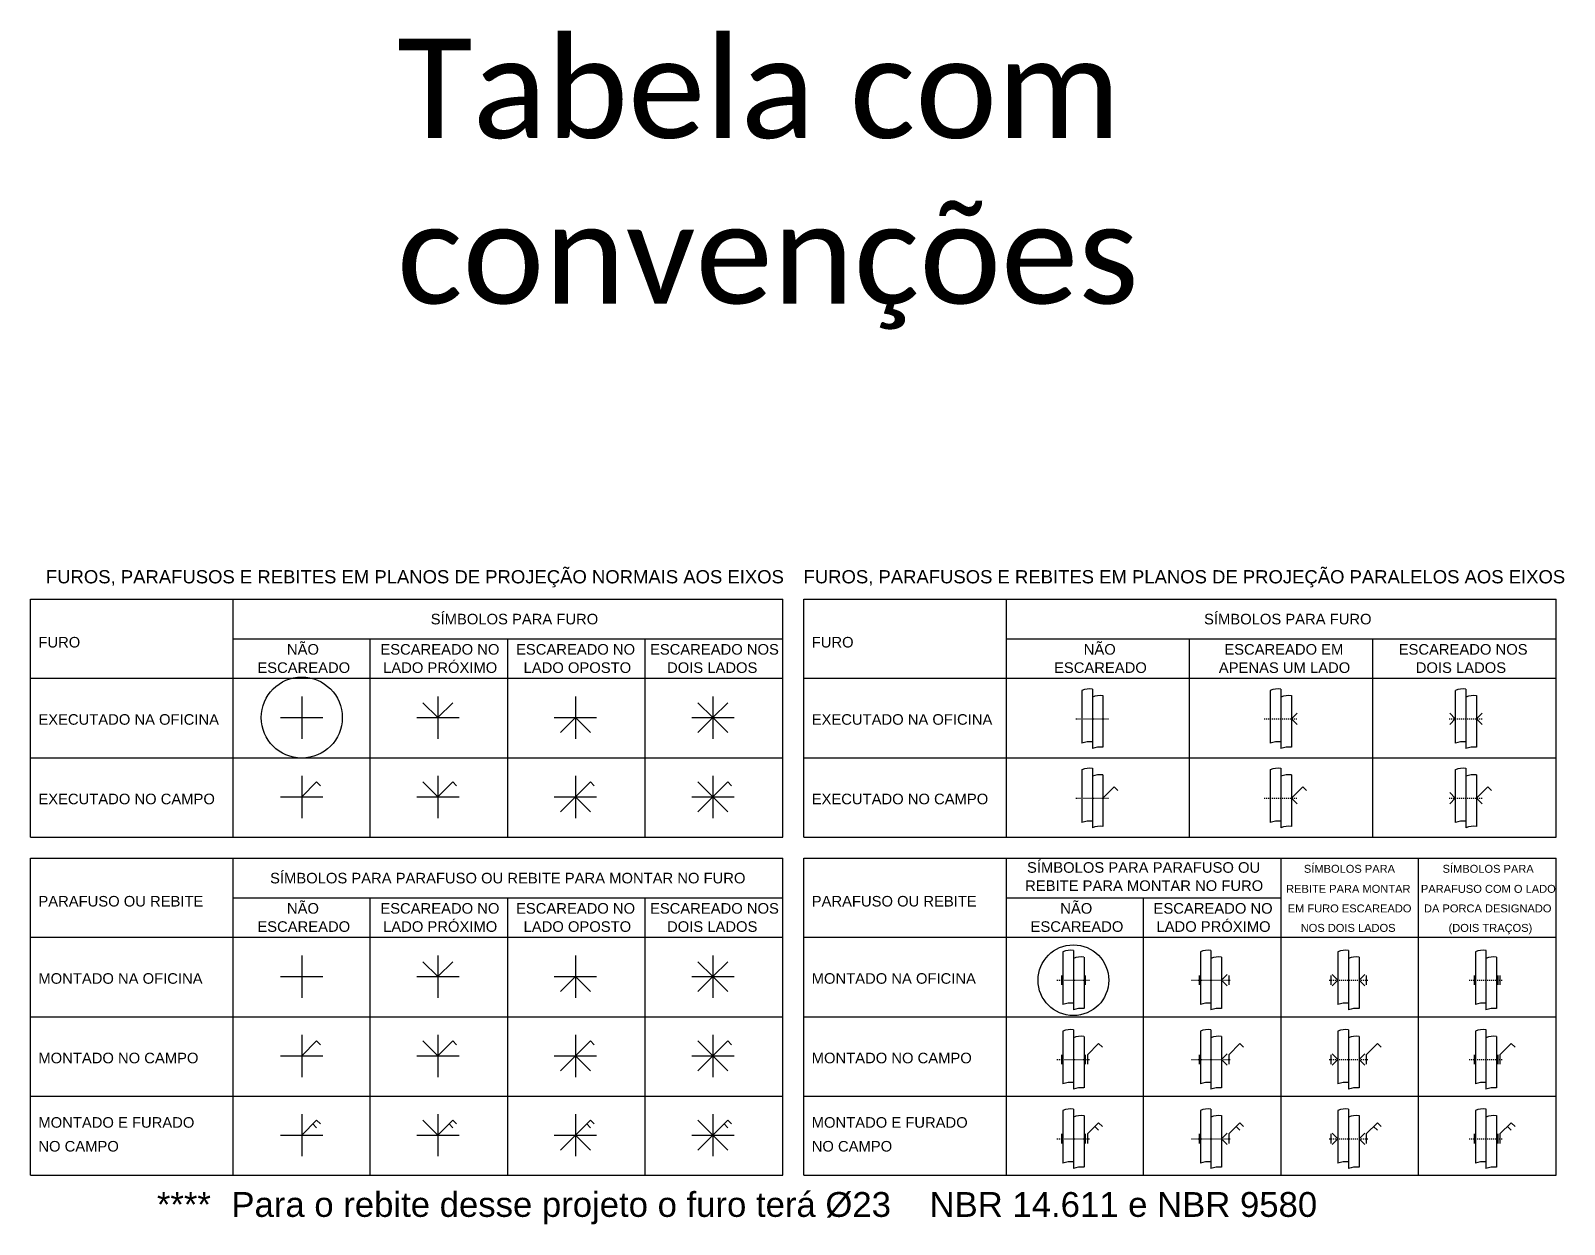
# Model space of a CAD drawing. Header units: metres. Extents: x 27 to 2003, y -349 to 849.
# Drawn here: x 327.9 to 482.3, y -133.6 to -13.4 of the extents above; entities that cross this region are included whole.
import ezdxf

# ---------------------------------------------------------------- set-up
doc = ezdxf.new("R2010")
doc.units = ezdxf.units.M
doc.header["$LTSCALE"] = 0.002
doc.linetypes.add('ACAD_ISO10W100', pattern=[18, 12, -3, 0, -3])
for name, color, linetype in [('eixos pequenos', 4, 'ACAD_ISO10W100'), ('estreita', 214, 'Continuous'), ('visíveis', 7, 'Continuous')]:
    doc.layers.add(name, color=color, linetype=linetype)
doc.styles.get("Standard").update_dxf_attribs({"font": 'arial.ttf'})

msp = doc.modelspace()

# ---------------------------------------------------------------- linework, layer by layer
at = {"layer": 'eixos pequenos'}
for p, q in [((433.12, -82.67), (436.48, -82.67)), ((452.09, -82.67), (455.45, -82.67)), ((470.72, -82.67), (474.08, -82.67)), ((433.12, -90.66), (436.48, -90.66)), ((452.09, -90.66), (455.45, -90.66)), ((470.72, -90.66), (474.08, -90.66)), ((431.21, -109), (434.57, -109)), ((444.79, -109), (448.68, -109)), ((458.63, -109), (462.52, -109)), ((472.74, -109), (476.1, -109)), ((431.21, -116.98), (434.57, -116.98)), ((444.79, -116.98), (448.68, -116.98)), ((458.63, -116.98), (462.52, -116.98)), ((472.74, -116.98), (476.1, -116.98)), ((431.21, -124.97), (434.57, -124.97)), ((444.79, -124.97), (448.68, -124.97)), ((458.63, -124.97), (462.52, -124.97)), ((472.74, -124.97), (476.1, -124.97))]:
    msp.add_line(p, q, dxfattribs=at)
at = {"layer": 'estreita'}
for centre in [(434.52, -81.75), (453.49, -81.75), (472.12, -81.75), (435.58, -82.42), (454.55, -82.42), (473.18, -82.42), (434.52, -87.07), (435.58, -87.61), (453.49, -87.07), (454.55, -87.61), (472.12, -87.07), (473.18, -87.61), (434.52, -89.74), (453.49, -89.74), (472.12, -89.74), (435.58, -90.4), (454.55, -90.4), (473.18, -90.4), (434.52, -95.06), (435.58, -95.59), (453.49, -95.06), (454.55, -95.59), (472.12, -95.06), (473.18, -95.59), (432.61, -108.08), (446.45, -108.08), (460.29, -108.08), (474.14, -108.08), (433.67, -108.74), (447.52, -108.74), (461.36, -108.74), (475.2, -108.74), (432.61, -113.4), (433.67, -113.93), (446.45, -113.4), (447.52, -113.93), (460.29, -113.4), (461.36, -113.93), (474.14, -113.4), (475.2, -113.93), (432.61, -116.06), (446.45, -116.06), (460.29, -116.06), (474.14, -116.06), (433.67, -116.73), (447.52, -116.73), (461.36, -116.73), (475.2, -116.73), (432.61, -121.39), (433.67, -121.92), (446.45, -121.39), (447.52, -121.92), (460.29, -121.39), (461.36, -121.92), (474.14, -121.39), (475.2, -121.92), (432.61, -124.05), (433.67, -124.72), (446.45, -124.05), (447.52, -124.72), (460.29, -124.05), (461.36, -124.72), (474.14, -124.05), (475.2, -124.72), (432.61, -129.37), (433.67, -129.91), (446.45, -129.37), (447.52, -129.91), (460.29, -129.37), (461.36, -129.91), (474.14, -129.37), (475.2, -129.91)]:
    msp.add_arc(centre, 2.09, 82.2748, 111.9752, dxfattribs=at)
at = {"layer": 'visíveis'}
for p, q in [((327.93, -94.58), (327.93, -70.62)), ((327.93, -70.62), (403.64, -70.62)), ((348.27, -70.62), (348.27, -94.58)), ((403.64, -94.58), (403.64, -70.62)), ((405.77, -94.58), (405.77, -70.62)), ((405.77, -70.62), (481.48, -70.62)), ((426.11, -70.62), (426.11, -94.58)), ((481.48, -94.58), (481.48, -70.62)), ((348.27, -74.61), (403.64, -74.61)), ((362.12, -94.58), (362.12, -74.61)), ((375.96, -94.58), (375.96, -74.61)), ((389.8, -94.58), (389.8, -74.61)), ((426.11, -74.61), (481.48, -74.61)), ((444.57, -94.58), (444.57, -74.61)), ((463.02, -94.58), (463.02, -74.61)), ((403.64, -78.61), (327.93, -78.61)), ((481.48, -78.61), (405.77, -78.61)), ((433.73, -79.81), (433.73, -85.13)), ((434.8, -79.68), (434.8, -85.67)), ((452.71, -79.81), (452.71, -85.13)), ((453.77, -79.68), (453.77, -85.67)), ((471.33, -79.81), (471.33, -85.13)), ((472.4, -79.68), (472.4, -85.67)), ((355.22, -80.42), (355.22, -84.68)), ((367.42, -81.05), (368.92, -82.55)), ((368.92, -80.42), (368.92, -84.68)), ((370.43, -81.05), (368.92, -82.55)), ((382.77, -80.42), (382.77, -84.68)), ((395.1, -81.05), (396.61, -82.55)), ((396.61, -80.42), (396.61, -84.68)), ((398.12, -81.05), (396.61, -82.55)), ((435.86, -80.34), (435.86, -85.53)), ((454.84, -80.34), (454.84, -85.53)), ((473.46, -80.34), (473.46, -85.53)), ((353.09, -82.55), (357.34, -82.55)), ((366.8, -82.55), (371.05, -82.55)), ((380.64, -82.55), (384.9, -82.55)), ((381.26, -84.06), (382.77, -82.55)), ((384.27, -84.06), (382.77, -82.55)), ((394.48, -82.55), (398.74, -82.55)), ((395.1, -84.06), (396.61, -82.55)), ((398.12, -84.06), (396.61, -82.55)), ((454.84, -82.67), (455.4, -82.11)), ((454.84, -82.67), (455.4, -83.23)), ((471.33, -82.67), (470.77, -82.11)), ((471.33, -82.67), (470.77, -83.23)), ((473.46, -82.67), (474.03, -82.11)), ((473.46, -82.67), (474.03, -83.23)), ((327.93, -86.59), (403.64, -86.59)), ((405.77, -86.59), (481.48, -86.59)), ((433.73, -87.79), (433.73, -93.12)), ((434.8, -87.66), (434.8, -93.65)), ((452.71, -87.79), (452.71, -93.12)), ((453.77, -87.66), (453.77, -93.65)), ((471.33, -87.79), (471.33, -93.12)), ((472.4, -87.66), (472.4, -93.65)), ((355.22, -88.41), (355.22, -92.67)), ((356.72, -89.03), (355.22, -90.54)), ((356.72, -89.03), (357.1, -89.41)), ((367.42, -89.03), (368.92, -90.54)), ((368.92, -88.41), (368.92, -92.67)), ((370.43, -89.03), (368.92, -90.54)), ((370.43, -89.03), (370.81, -89.41)), ((382.77, -88.41), (382.77, -92.67)), ((384.27, -89.03), (382.77, -90.54)), ((384.27, -89.03), (384.65, -89.41)), ((395.1, -89.03), (396.61, -90.54)), ((396.61, -88.41), (396.61, -92.67)), ((398.12, -89.03), (396.61, -90.54)), ((398.12, -89.03), (398.49, -89.41)), ((435.86, -88.33), (435.86, -93.52)), ((435.86, -90.66), (436.99, -89.53)), ((437.37, -89.9), (436.99, -89.53)), ((454.84, -88.33), (454.84, -93.52)), ((454.84, -90.66), (455.97, -89.53)), ((456.34, -89.9), (455.97, -89.53)), ((473.46, -88.33), (473.46, -93.52)), ((473.46, -90.66), (474.59, -89.53)), ((474.97, -89.9), (474.59, -89.53)), ((353.09, -90.54), (357.34, -90.54)), ((366.8, -90.54), (371.05, -90.54)), ((380.64, -90.54), (384.9, -90.54)), ((381.26, -92.04), (382.77, -90.54)), ((384.27, -92.04), (382.77, -90.54)), ((394.48, -90.54), (398.74, -90.54)), ((395.1, -92.04), (396.61, -90.54)), ((398.12, -92.04), (396.61, -90.54)), ((454.84, -90.66), (455.4, -91.22)), ((471.33, -90.66), (470.77, -90.09)), ((471.33, -90.66), (470.77, -91.22)), ((473.46, -90.66), (474.03, -91.22)), ((327.93, -94.58), (403.64, -94.58)), ((405.77, -94.58), (481.48, -94.58)), ((327.93, -128.65), (327.93, -96.71)), ((327.93, -96.71), (403.64, -96.71)), ((348.27, -96.71), (348.27, -128.65)), ((403.64, -128.65), (403.64, -96.71)), ((405.77, -128.65), (405.77, -96.71)), ((405.77, -96.71), (481.48, -96.71)), ((426.11, -96.71), (426.11, -128.65)), ((453.8, -128.65), (453.8, -96.71)), ((467.64, -128.65), (467.64, -96.71)), ((481.48, -128.65), (481.48, -96.71)), ((348.27, -100.7), (403.64, -100.7)), ((362.12, -128.65), (362.12, -100.7)), ((375.96, -128.65), (375.96, -100.7)), ((389.8, -128.65), (389.8, -100.7)), ((426.11, -100.7), (453.8, -100.7)), ((439.95, -128.65), (439.95, -100.7)), ((403.64, -104.69), (327.93, -104.69)), ((481.48, -104.69), (405.77, -104.69)), ((355.22, -106.51), (355.22, -110.77)), ((368.92, -106.51), (368.92, -110.77)), ((382.77, -106.51), (382.77, -110.77)), ((396.61, -106.51), (396.61, -110.77)), ((431.83, -106.14), (431.83, -111.46)), ((432.89, -106), (432.89, -111.99)), ((445.67, -106.14), (445.67, -111.46)), ((446.73, -106), (446.73, -111.99)), ((459.51, -106.14), (459.51, -111.46)), ((460.58, -106), (460.58, -111.99)), ((473.35, -106.14), (473.35, -111.46)), ((474.42, -106), (474.42, -111.99)), ((367.42, -107.14), (368.92, -108.64)), ((370.43, -107.14), (368.92, -108.64)), ((395.1, -107.14), (396.61, -108.64)), ((398.12, -107.14), (396.61, -108.64)), ((433.96, -106.67), (433.96, -111.86)), ((447.8, -106.67), (447.8, -111.86)), ((461.64, -106.67), (461.64, -111.86)), ((475.48, -106.67), (475.48, -111.86)), ((353.09, -108.64), (357.34, -108.64)), ((366.8, -108.64), (371.05, -108.64)), ((380.64, -108.64), (384.9, -108.64)), ((381.26, -110.15), (382.77, -108.64)), ((384.27, -110.15), (382.77, -108.64)), ((394.48, -108.64), (398.74, -108.64)), ((395.1, -110.15), (396.61, -108.64)), ((398.12, -110.15), (396.61, -108.64)), ((431.69, -108.52), (431.69, -109.48)), ((434.09, -108.52), (434.09, -109.48)), ((445.54, -108.52), (445.54, -109.48)), ((447.8, -109), (448.36, -108.43)), ((447.8, -109), (448.36, -109.56)), ((448.52, -108.52), (448.52, -109.48)), ((458.79, -108.52), (458.79, -109.48)), ((459.51, -109), (458.95, -108.43)), ((459.51, -109), (458.95, -109.56)), ((461.64, -109), (462.21, -108.43)), ((461.64, -109), (462.21, -109.56)), ((462.36, -108.52), (462.36, -109.48)), ((473.22, -108.52), (473.22, -109.48)), ((475.62, -108.52), (475.62, -109.48)), ((475.83, -108.52), (475.83, -109.48)), ((327.93, -112.68), (403.64, -112.68)), ((405.77, -112.68), (481.48, -112.68)), ((431.83, -114.12), (431.83, -119.45)), ((432.89, -113.99), (432.89, -119.98)), ((445.67, -114.12), (445.67, -119.45)), ((446.73, -113.99), (446.73, -119.98)), ((459.51, -114.12), (459.51, -119.45)), ((460.58, -113.99), (460.58, -119.98)), ((473.35, -114.12), (473.35, -119.45)), ((474.42, -113.99), (474.42, -119.98)), ((355.22, -114.5), (355.22, -118.76)), ((356.72, -115.12), (355.22, -116.63)), ((356.72, -115.12), (357.1, -115.5)), ((367.42, -115.12), (368.92, -116.63)), ((368.92, -114.5), (368.92, -118.76)), ((370.43, -115.12), (368.92, -116.63)), ((370.43, -115.12), (370.81, -115.5)), ((382.77, -114.5), (382.77, -118.76)), ((384.27, -115.12), (382.77, -116.63)), ((384.27, -115.12), (384.65, -115.5)), ((395.1, -115.12), (396.61, -116.63)), ((396.61, -114.5), (396.61, -118.76)), ((398.12, -115.12), (396.61, -116.63)), ((398.12, -115.12), (398.49, -115.5)), ((433.96, -114.66), (433.96, -119.85)), ((434.3, -116.51), (435.43, -115.38)), ((435.81, -115.75), (435.43, -115.38)), ((447.8, -114.66), (447.8, -119.85)), ((448.52, -116.51), (449.65, -115.38)), ((450.02, -115.75), (449.65, -115.38)), ((461.64, -114.66), (461.64, -119.85)), ((462.36, -116.51), (463.49, -115.38)), ((463.87, -115.75), (463.49, -115.38)), ((475.48, -114.66), (475.48, -119.85)), ((475.83, -116.51), (476.96, -115.38)), ((477.34, -115.75), (476.96, -115.38)), ((353.09, -116.63), (357.34, -116.63)), ((366.8, -116.63), (371.05, -116.63)), ((380.64, -116.63), (384.9, -116.63)), ((381.26, -118.13), (382.77, -116.63)), ((384.27, -118.13), (382.77, -116.63)), ((394.48, -116.63), (398.74, -116.63)), ((395.1, -118.13), (396.61, -116.63)), ((398.12, -118.13), (396.61, -116.63)), ((431.69, -116.51), (431.69, -117.46)), ((434.09, -116.51), (434.09, -117.46)), ((434.3, -116.51), (434.3, -117.46)), ((445.54, -116.51), (445.54, -117.46)), ((447.8, -116.98), (448.36, -116.42)), ((447.8, -116.98), (448.36, -117.55)), ((448.52, -116.51), (448.52, -117.46)), ((458.79, -116.51), (458.79, -117.46)), ((459.51, -116.98), (458.95, -116.42)), ((459.51, -116.98), (458.95, -117.55)), ((461.64, -116.98), (462.21, -116.42)), ((461.64, -116.98), (462.21, -117.55)), ((462.36, -116.51), (462.36, -117.46)), ((473.22, -116.51), (473.22, -117.46)), ((475.62, -116.51), (475.62, -117.46)), ((475.83, -116.51), (475.83, -117.46)), ((327.93, -120.67), (403.64, -120.67)), ((405.77, -120.67), (481.48, -120.67)), ((355.22, -122.48), (355.22, -126.74)), ((356.72, -123.11), (355.22, -124.61)), ((356.34, -123.48), (356.72, -123.86)), ((356.72, -123.11), (357.1, -123.48)), ((367.42, -123.11), (368.92, -124.61)), ((368.92, -122.48), (368.92, -126.74)), ((370.43, -123.11), (368.92, -124.61)), ((370.05, -123.48), (370.43, -123.86)), ((370.43, -123.11), (370.81, -123.48)), ((382.77, -122.48), (382.77, -126.74)), ((384.27, -123.11), (382.77, -124.61)), ((383.9, -123.48), (384.27, -123.86)), ((384.27, -123.11), (384.65, -123.48)), ((395.1, -123.11), (396.61, -124.61)), ((396.61, -122.48), (396.61, -126.74)), ((398.12, -123.11), (396.61, -124.61)), ((397.74, -123.48), (398.12, -123.86)), ((398.12, -123.11), (398.49, -123.48)), ((431.83, -122.11), (431.83, -127.43)), ((432.89, -121.98), (432.89, -127.97)), ((433.96, -122.64), (433.96, -127.83)), ((434.3, -124.49), (435.43, -123.36)), ((435.81, -123.74), (435.43, -123.36)), ((445.67, -122.11), (445.67, -127.43)), ((446.73, -121.98), (446.73, -127.97)), ((447.8, -122.64), (447.8, -127.83)), ((448.52, -124.49), (449.65, -123.36)), ((450.02, -123.74), (449.65, -123.36)), ((459.51, -122.11), (459.51, -127.43)), ((460.58, -121.98), (460.58, -127.97)), ((461.64, -122.64), (461.64, -127.83)), ((462.36, -124.49), (463.49, -123.36)), ((463.87, -123.74), (463.49, -123.36)), ((473.35, -122.11), (473.35, -127.43)), ((474.42, -121.98), (474.42, -127.97)), ((475.48, -122.64), (475.48, -127.83)), ((475.83, -124.49), (476.96, -123.36)), ((477.34, -123.74), (476.96, -123.36)), ((353.09, -124.61), (357.34, -124.61)), ((366.8, -124.61), (371.05, -124.61)), ((380.64, -124.61), (384.9, -124.61)), ((381.26, -126.12), (382.77, -124.61)), ((384.27, -126.12), (382.77, -124.61)), ((394.48, -124.61), (398.74, -124.61)), ((395.1, -126.12), (396.61, -124.61)), ((398.12, -126.12), (396.61, -124.61)), ((431.69, -124.49), (431.69, -125.45)), ((434.09, -124.49), (434.09, -125.45)), ((434.3, -124.49), (434.3, -125.45)), ((435.43, -124.12), (435.05, -123.74)), ((445.54, -124.49), (445.54, -125.45)), ((447.8, -124.97), (448.36, -124.41)), ((447.8, -124.97), (448.36, -125.54)), ((448.52, -124.49), (448.52, -125.45)), ((449.65, -124.12), (449.27, -123.74)), ((458.79, -124.49), (458.79, -125.45)), ((459.51, -124.97), (458.95, -124.41)), ((459.51, -124.97), (458.95, -125.54)), ((461.64, -124.97), (462.21, -124.41)), ((461.64, -124.97), (462.21, -125.54)), ((462.36, -124.49), (462.36, -125.45)), ((463.49, -124.12), (463.11, -123.74)), ((473.22, -124.49), (473.22, -125.45)), ((475.62, -124.49), (475.62, -125.45)), ((475.83, -124.49), (475.83, -125.45)), ((476.96, -124.12), (476.58, -123.74)), ((327.93, -128.65), (403.64, -128.65)), ((405.77, -128.65), (481.48, -128.65))]:
    msp.add_line(p, q, dxfattribs=at)
at = {"layer": 'visíveis', "color": 240, "true_color": 0xed1f24}
msp.add_circle((355.22, -82.55), 4.08, dxfattribs=at)
at = {"layer": 'visíveis', "color": 1}
msp.add_circle((432.89, -109), 3.56, dxfattribs=at)

# ---------------------------------------------------------------- texts
at = {"insert": (364.82, -14.18), "char_height": 10, "width": 91.1975, "attachment_point": 1}
msp.add_mtext('{\\fCalibri|b0|i0|c0|p34;Tabela com convenções}', dxfattribs=at)
at = {"layer": 'visíveis'}
for s, height, p in [('FUROS, PARAFUSOS E REBITES EM PLANOS DE PROJEÇÃO NORMAIS AOS EIXOS', 1.331, (329.47, -69.03)), ('FUROS, PARAFUSOS E REBITES EM PLANOS DE PROJEÇÃO PARALELOS AOS EIXOS', 1.331, (405.73, -69.03)), ('SÍMBOLOS PARA FURO', 1.0648, (368.2, -73.16)), ('SÍMBOLOS PARA FURO', 1.0648, (446.04, -73.16)), ('FURO', 1.065, (328.71, -75.49)), ('NÃO ', 1.065, (353.73, -76.21)), ('ESCAREADO NO', 1.0648, (363.13, -76.21)), ('ESCAREADO NO', 1.0648, (376.79, -76.21)), ('ESCAREADO NOS', 1.0648, (390.27, -76.21)), ('FURO', 1.065, (406.55, -75.49)), ('NÃO ', 1.065, (433.93, -76.21)), ('ESCAREADO EM', 1.0648, (448.08, -76.21)), ('ESCAREADO NOS', 1.0648, (465.63, -76.21)), ('ESCAREADO', 1.065, (350.75, -78.05)), ('LADO PRÓXIMO', 1.0648, (363.41, -78.05)), ('LADO OPOSTO', 1.0648, (377.55, -78.05)), ('DOIS LADOS', 1.065, (391.99, -78.05)), ('ESCAREADO', 1.065, (430.94, -78.05)), ('APENAS UM LADO', 1.0648, (447.53, -78.05)), ('DOIS LADOS', 1.065, (467.35, -78.05)), ('EXECUTADO NA OFICINA', 1.0648, (328.71, -83.27)), ('EXECUTADO NA OFICINA', 1.0648, (406.55, -83.27)), ('EXECUTADO NO CAMPO', 1.0648, (328.71, -91.28)), ('EXECUTADO NO CAMPO', 1.0648, (406.55, -91.28)), ('SÍMBOLOS PARA PARAFUSO OU ', 1.0648, (428.22, -98.18)), ('SÍMBOLOS PARA ', 0.7986, (456.09, -98.18)), ('SÍMBOLOS PARA ', 0.7986, (470.05, -98.18)), ('SÍMBOLOS PARA PARAFUSO OU REBITE PARA MONTAR NO FURO', 1.0648, (352.03, -99.25)), ('REBITE PARA MONTAR NO FURO', 1.0648, (428.03, -100.01)), ('REBITE PARA MONTAR ', 0.7986, (454.3, -100.2)), ('PARAFUSO COM O LADO  ', 0.7986, (467.87, -100.2)), ('PARAFUSO OU REBITE', 1.0648, (328.71, -101.58)), ('NÃO ', 1.065, (353.73, -102.3)), ('ESCAREADO NO', 1.0648, (363.13, -102.3)), ('ESCAREADO NO', 1.0648, (376.79, -102.3)), ('ESCAREADO NOS', 1.0648, (390.27, -102.3)), ('PARAFUSO OU REBITE', 1.0648, (406.55, -101.58)), ('NÃO ', 1.065, (431.57, -102.3)), ('ESCAREADO NO', 1.0648, (440.96, -102.3)), ('EM FURO ESCAREADO', 0.7986, (454.46, -102.17)), ('DA PORCA DESIGNADO', 0.7986, (468.18, -102.17)), ('ESCAREADO', 1.065, (350.75, -104.13)), ('LADO PRÓXIMO', 1.0648, (363.41, -104.13)), ('LADO OPOSTO', 1.0648, (377.55, -104.13)), ('DOIS LADOS', 1.065, (391.99, -104.13)), ('ESCAREADO', 1.065, (428.58, -104.13)), ('LADO PRÓXIMO', 1.0648, (441.25, -104.13)), ('NOS DOIS LADOS', 0.7986, (455.77, -104.13)), ('(DOIS TRAÇOS)', 0.7986, (470.65, -104.13)), ('MONTADO NA OFICINA', 1.0648, (328.71, -109.36)), ('MONTADO NA OFICINA', 1.0648, (406.55, -109.36)), ('MONTADO NO CAMPO', 1.0648, (328.71, -117.37)), ('MONTADO NO CAMPO', 1.0648, (406.55, -117.37)), ('MONTADO E FURADO ', 1.0648, (328.71, -123.86)), ('MONTADO E FURADO ', 1.0648, (406.55, -123.86)), ('NO CAMPO', 1.065, (328.71, -126.26)), ('NO CAMPO', 1.065, (406.55, -126.26))]:
    msp.add_text(s, height=height, dxfattribs=at).set_placement(p)
at = {"layer": 'visíveis', "color": 4, "insert": (338.14, -130.34), "char_height": 2.5, "attachment_point": 1}
msp.add_mtext_dynamic_manual_height_columns('\\pxi-3,l4,t4;****^IPara o rebite desse projeto o furo terá %%C23    NBR 14.611 e NBR 9580 ', width=139.5291, gutter_width=12.5, heights=[0], dxfattribs=at)

doc.saveas('drawing.dxf')
